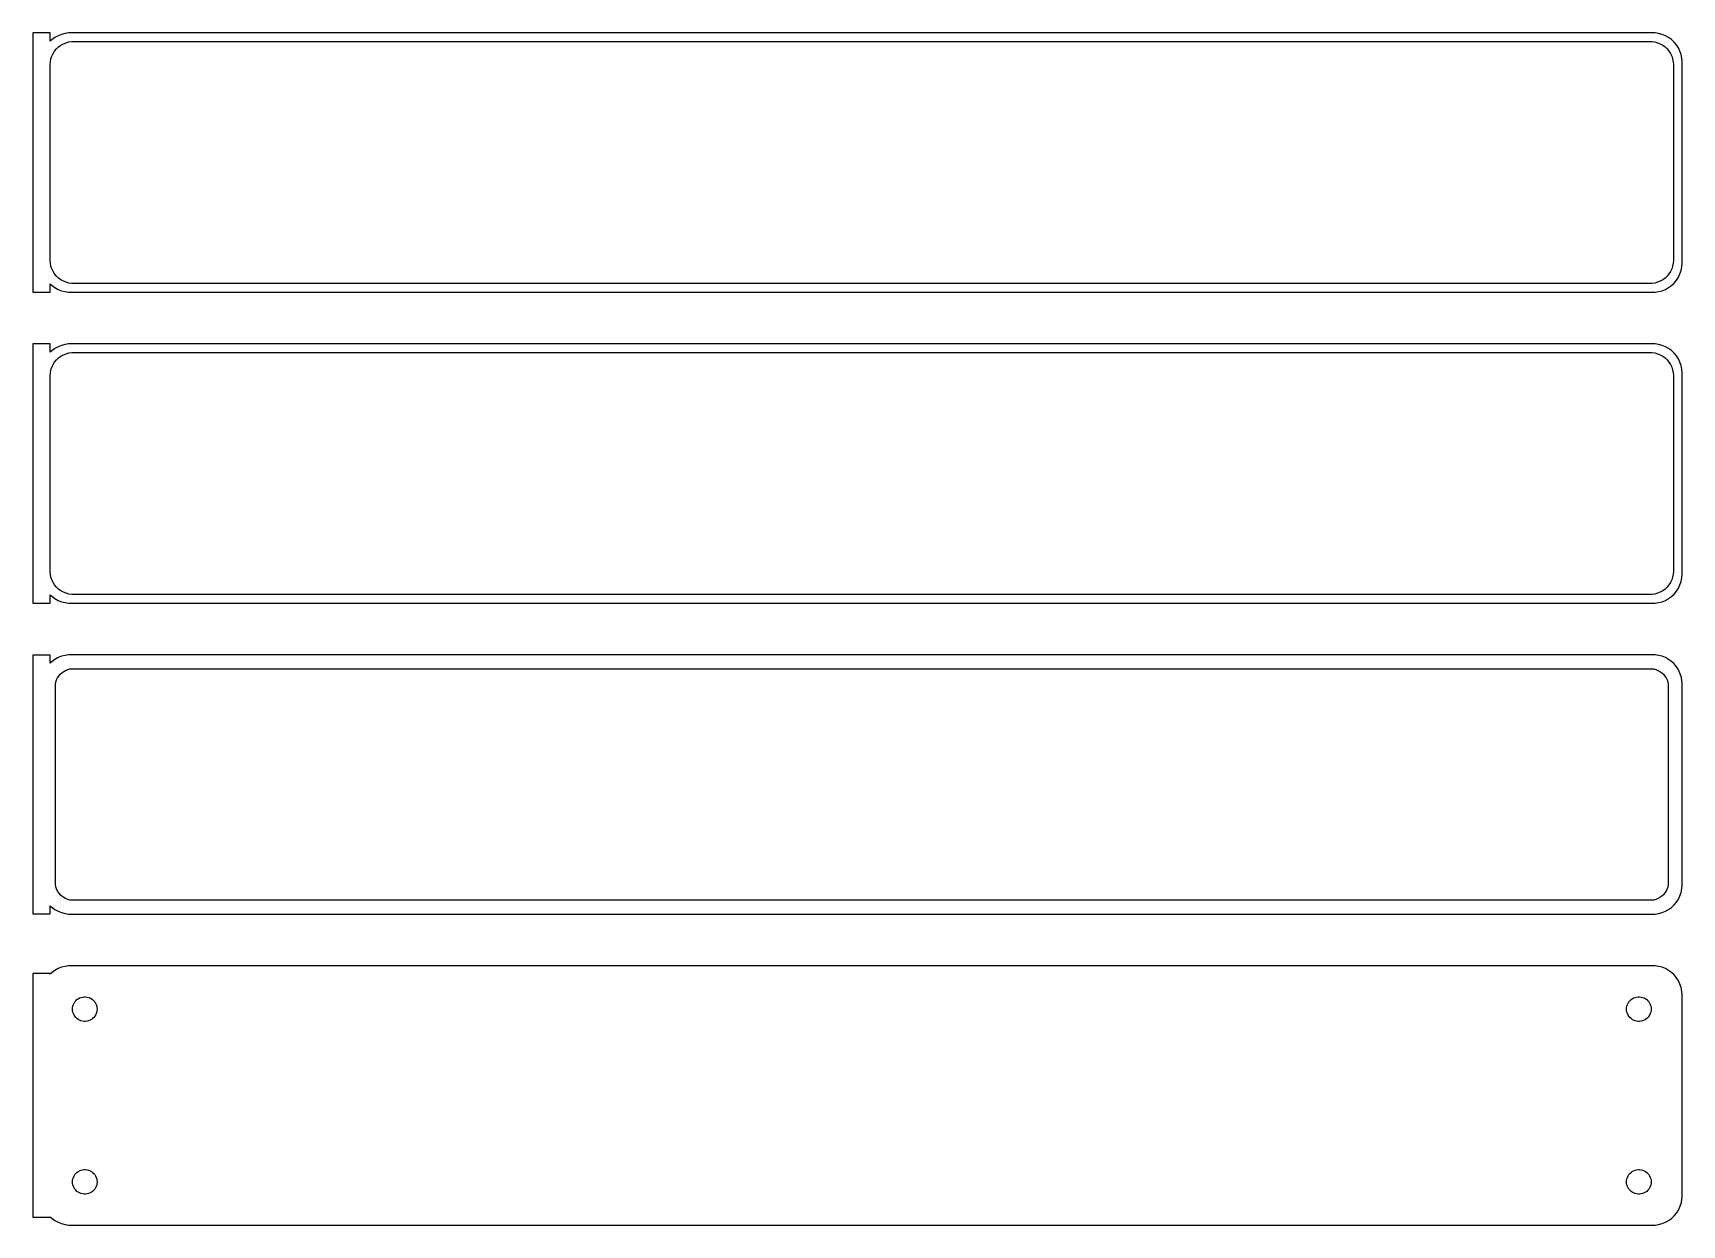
# Model space of a CAD drawing. Header units: metres. Extents: x -144 to 142, y 194 to 400.
import ezdxf

# ---------------------------------------------------------------- set-up
doc = ezdxf.new("R2010")
doc.units = ezdxf.units.M

msp = doc.modelspace()

# ---------------------------------------------------------------- linework, layer by layer
for p, q in [((-141, 400.49), (-144, 400.49)), ((-144, 400.49), (-144, 355.51)), ((-141, 399.059), (-141, 400.49)), ((-140.687, 399.353), (-141, 399.059)), ((-140.179, 399.722), (-140.687, 399.353)), ((-139.629, 400.024), (-140.179, 399.722)), ((-139.045, 400.255), (-139.629, 400.024)), ((-139.55, 398.082), (-139.143, 398.377)), ((-139.143, 398.377), (-138.703, 398.619)), ((-138.437, 400.411), (-139.045, 400.255)), ((-138.703, 398.619), (-138.236, 398.804)), ((-137.814, 400.49), (-138.437, 400.411)), ((-138.236, 398.804), (-137.75, 398.929)), ((137.814, 400.49), (-137.814, 400.49)), ((-137.75, 398.929), (-137.251, 398.992)), ((-137.251, 398.992), (137.251, 398.992)), ((137.251, 398.992), (137.75, 398.929)), ((137.75, 398.929), (138.236, 398.804)), ((138.437, 400.411), (137.814, 400.49)), ((138.236, 398.804), (138.703, 398.619)), ((139.045, 400.255), (138.437, 400.411)), ((138.703, 398.619), (139.143, 398.377)), ((139.629, 400.024), (139.045, 400.255)), ((139.143, 398.377), (139.55, 398.082)), ((140.179, 399.722), (139.629, 400.024)), ((140.687, 399.353), (140.179, 399.722)), ((141.145, 398.923), (140.687, 399.353)), ((141.545, 398.439), (141.145, 398.923)), ((141.882, 397.909), (141.545, 398.439)), ((-141, 395), (-140.968, 395.501)), ((-140.968, 395.501), (-140.874, 395.995)), ((-140.874, 395.995), (-140.719, 396.472)), ((-140.719, 396.472), (-140.505, 396.927)), ((-140.505, 396.927), (-140.236, 397.351)), ((-140.236, 397.351), (-139.916, 397.738)), ((-139.916, 397.738), (-139.55, 398.082)), ((139.55, 398.082), (139.916, 397.738)), ((139.916, 397.738), (140.236, 397.351)), ((140.236, 397.351), (140.505, 396.927)), ((140.505, 396.927), (140.719, 396.472)), ((140.719, 396.472), (140.874, 395.995)), ((140.874, 395.995), (140.968, 395.501)), ((140.968, 395.501), (141, 395)), ((142.149, 397.341), (141.882, 397.909)), ((142.343, 396.743), (142.149, 397.341)), ((142.461, 396.127), (142.343, 396.743)), ((142.5, 395.5), (142.461, 396.127)), ((142.5, 360.5), (142.5, 395.5)), ((-141, 361), (-141, 395)), ((141, 395), (141, 361)), ((-140.968, 360.499), (-141, 361)), ((141, 361), (140.968, 360.499)), ((-140.874, 360.005), (-140.968, 360.499)), ((-140.719, 359.528), (-140.874, 360.005)), ((-140.505, 359.073), (-140.719, 359.528)), ((-140.236, 358.649), (-140.505, 359.073)), ((-139.916, 358.262), (-140.236, 358.649)), ((-139.55, 357.918), (-139.916, 358.262)), ((139.916, 358.262), (139.55, 357.918)), ((140.236, 358.649), (139.916, 358.262)), ((140.505, 359.073), (140.236, 358.649)), ((140.719, 359.528), (140.505, 359.073)), ((140.874, 360.005), (140.719, 359.528)), ((140.968, 360.499), (140.874, 360.005)), ((141.882, 358.091), (142.149, 358.659)), ((142.149, 358.659), (142.343, 359.257)), ((142.343, 359.257), (142.461, 359.873)), ((142.461, 359.873), (142.5, 360.5)), ((-144, 355.51), (-141, 355.51)), ((-141, 356.941), (-140.687, 356.647)), ((-141, 355.51), (-141, 356.941)), ((-140.687, 356.647), (-140.179, 356.278)), ((-140.179, 356.278), (-139.629, 355.976)), ((-139.629, 355.976), (-139.045, 355.745)), ((-139.143, 357.623), (-139.55, 357.918)), ((-138.703, 357.381), (-139.143, 357.623)), ((-139.045, 355.745), (-138.437, 355.589)), ((-138.236, 357.196), (-138.703, 357.381)), ((-138.437, 355.589), (-137.814, 355.51)), ((-137.75, 357.071), (-138.236, 357.196)), ((-137.814, 355.51), (137.814, 355.51)), ((-137.251, 357.008), (-137.75, 357.071)), ((137.251, 357.008), (-137.251, 357.008)), ((137.75, 357.071), (137.251, 357.008)), ((138.236, 357.196), (137.75, 357.071)), ((137.814, 355.51), (138.437, 355.589)), ((138.703, 357.381), (138.236, 357.196)), ((138.437, 355.589), (139.045, 355.745)), ((139.143, 357.623), (138.703, 357.381)), ((139.045, 355.745), (139.629, 355.976)), ((139.55, 357.918), (139.143, 357.623)), ((139.629, 355.976), (140.179, 356.278)), ((140.179, 356.278), (140.687, 356.647)), ((140.687, 356.647), (141.145, 357.077)), ((141.145, 357.077), (141.545, 357.561)), ((141.545, 357.561), (141.882, 358.091)), ((-141, 346.49), (-144, 346.49)), ((-144, 346.49), (-144, 301.51)), ((-141, 345.059), (-141, 346.49)), ((-140.687, 345.353), (-141, 345.059)), ((-140.179, 345.722), (-140.687, 345.353)), ((-139.629, 346.024), (-140.179, 345.722)), ((-139.916, 343.738), (-139.55, 344.082)), ((-139.045, 346.255), (-139.629, 346.024)), ((-139.55, 344.082), (-139.143, 344.377)), ((-139.143, 344.377), (-138.703, 344.619)), ((-138.437, 346.411), (-139.045, 346.255)), ((-138.703, 344.619), (-138.236, 344.804)), ((-137.814, 346.49), (-138.437, 346.411)), ((-138.236, 344.804), (-137.75, 344.929)), ((137.814, 346.49), (-137.814, 346.49)), ((-137.75, 344.929), (-137.251, 344.992)), ((-137.251, 344.992), (137.251, 344.992)), ((137.251, 344.992), (137.75, 344.929)), ((137.75, 344.929), (138.236, 344.804)), ((138.437, 346.411), (137.814, 346.49)), ((138.236, 344.804), (138.703, 344.619)), ((139.045, 346.255), (138.437, 346.411)), ((138.703, 344.619), (139.143, 344.377)), ((139.629, 346.024), (139.045, 346.255)), ((139.143, 344.377), (139.55, 344.082)), ((139.55, 344.082), (139.916, 343.738)), ((140.179, 345.722), (139.629, 346.024)), ((140.687, 345.353), (140.179, 345.722)), ((141.145, 344.923), (140.687, 345.353)), ((141.545, 344.439), (141.145, 344.923)), ((141.882, 343.909), (141.545, 344.439)), ((142.149, 343.341), (141.882, 343.909)), ((-141, 341), (-140.968, 341.501)), ((-141, 307), (-141, 341)), ((-140.968, 341.501), (-140.874, 341.995)), ((-140.874, 341.995), (-140.719, 342.472)), ((-140.719, 342.472), (-140.505, 342.927)), ((-140.505, 342.927), (-140.236, 343.351)), ((-140.236, 343.351), (-139.916, 343.738)), ((139.916, 343.738), (140.236, 343.351)), ((140.236, 343.351), (140.505, 342.927)), ((140.505, 342.927), (140.719, 342.472)), ((140.719, 342.472), (140.874, 341.995)), ((140.874, 341.995), (140.968, 341.501)), ((140.968, 341.501), (141, 341)), ((141, 341), (141, 307)), ((142.343, 342.743), (142.149, 343.341)), ((142.461, 342.127), (142.343, 342.743)), ((142.5, 341.5), (142.461, 342.127)), ((142.5, 306.5), (142.5, 341.5)), ((-140.968, 306.499), (-141, 307)), ((141, 307), (140.968, 306.499)), ((-140.874, 306.005), (-140.968, 306.499)), ((-140.719, 305.528), (-140.874, 306.005)), ((-140.505, 305.073), (-140.719, 305.528)), ((-140.236, 304.649), (-140.505, 305.073)), ((-139.916, 304.262), (-140.236, 304.649)), ((-139.55, 303.918), (-139.916, 304.262)), ((-139.143, 303.623), (-139.55, 303.918)), ((139.55, 303.918), (139.143, 303.623)), ((139.916, 304.262), (139.55, 303.918)), ((140.236, 304.649), (139.916, 304.262)), ((140.505, 305.073), (140.236, 304.649)), ((140.719, 305.528), (140.505, 305.073)), ((140.874, 306.005), (140.719, 305.528)), ((140.968, 306.499), (140.874, 306.005)), ((141.545, 303.561), (141.882, 304.091)), ((141.882, 304.091), (142.149, 304.659)), ((142.149, 304.659), (142.343, 305.257)), ((142.343, 305.257), (142.461, 305.873)), ((142.461, 305.873), (142.5, 306.5)), ((-144, 301.51), (-141, 301.51)), ((-141, 302.941), (-140.687, 302.647)), ((-141, 301.51), (-141, 302.941)), ((-140.687, 302.647), (-140.179, 302.278)), ((-140.179, 302.278), (-139.629, 301.976)), ((-139.629, 301.976), (-139.045, 301.745)), ((-138.703, 303.381), (-139.143, 303.623)), ((-139.045, 301.745), (-138.437, 301.589)), ((-138.236, 303.196), (-138.703, 303.381)), ((-138.437, 301.589), (-137.814, 301.51)), ((-137.75, 303.071), (-138.236, 303.196)), ((-137.814, 301.51), (137.814, 301.51)), ((-137.251, 303.008), (-137.75, 303.071)), ((137.251, 303.008), (-137.251, 303.008)), ((137.75, 303.071), (137.251, 303.008)), ((138.236, 303.196), (137.75, 303.071)), ((137.814, 301.51), (138.437, 301.589)), ((138.703, 303.381), (138.236, 303.196)), ((138.437, 301.589), (139.045, 301.745)), ((139.143, 303.623), (138.703, 303.381)), ((139.045, 301.745), (139.629, 301.976)), ((139.629, 301.976), (140.179, 302.278)), ((140.179, 302.278), (140.687, 302.647)), ((140.687, 302.647), (141.145, 303.077)), ((141.145, 303.077), (141.545, 303.561)), ((-141, 292.479), (-144, 292.479)), ((-144, 292.479), (-144, 247.521)), ((-141, 291.059), (-141, 292.479)), ((-139.045, 292.255), (-139.629, 292.024)), ((-138.437, 292.411), (-139.045, 292.255)), ((-137.814, 292.49), (-138.437, 292.411)), ((137.814, 292.49), (-137.814, 292.49)), ((138.437, 292.411), (137.814, 292.49)), ((139.045, 292.255), (138.437, 292.411)), ((139.629, 292.024), (139.045, 292.255)), ((-140.687, 291.353), (-141, 291.059)), ((-140.179, 291.722), (-140.687, 291.353)), ((-139.629, 292.024), (-140.179, 291.722)), ((-139.269, 289.131), (-138.984, 289.399)), ((-138.984, 289.399), (-138.668, 289.628)), ((-138.668, 289.628), (-138.325, 289.817)), ((-138.325, 289.817), (-137.962, 289.961)), ((-137.962, 289.961), (-137.583, 290.058)), ((-137.583, 290.058), (-137.195, 290.107)), ((-137.195, 290.107), (137.195, 290.107)), ((137.195, 290.107), (137.583, 290.058)), ((137.583, 290.058), (137.962, 289.961)), ((137.962, 289.961), (138.325, 289.817)), ((138.325, 289.817), (138.668, 289.628)), ((138.668, 289.628), (138.984, 289.399)), ((138.984, 289.399), (139.269, 289.131)), ((140.179, 291.722), (139.629, 292.024)), ((140.687, 291.353), (140.179, 291.722)), ((141.145, 290.923), (140.687, 291.353)), ((141.545, 290.439), (141.145, 290.923)), ((141.882, 289.909), (141.545, 290.439)), ((142.149, 289.341), (141.882, 289.909)), ((-140.113, 287), (-140.088, 287.39)), ((-140.113, 253), (-140.113, 287)), ((-140.088, 287.39), (-140.015, 287.774)), ((-140.015, 287.774), (-139.894, 288.146)), ((-139.894, 288.146), (-139.728, 288.5)), ((-139.728, 288.5), (-139.518, 288.83)), ((-139.518, 288.83), (-139.269, 289.131)), ((139.269, 289.131), (139.518, 288.83)), ((139.518, 288.83), (139.728, 288.5)), ((139.728, 288.5), (139.894, 288.146)), ((139.894, 288.146), (140.015, 287.774)), ((140.015, 287.774), (140.088, 287.39)), ((140.088, 287.39), (140.113, 287)), ((140.113, 287), (140.113, 253)), ((142.343, 288.743), (142.149, 289.341)), ((142.461, 288.127), (142.343, 288.743)), ((142.5, 287.5), (142.461, 288.127)), ((142.5, 252.5), (142.5, 287.5)), ((-140.088, 252.61), (-140.113, 253)), ((-140.015, 252.226), (-140.088, 252.61)), ((-139.894, 251.854), (-140.015, 252.226)), ((140.015, 252.226), (139.894, 251.854)), ((140.088, 252.61), (140.015, 252.226)), ((140.113, 253), (140.088, 252.61)), ((142.461, 251.873), (142.5, 252.5)), ((-139.728, 251.5), (-139.894, 251.854)), ((-139.518, 251.17), (-139.728, 251.5)), ((-139.269, 250.869), (-139.518, 251.17)), ((-138.984, 250.601), (-139.269, 250.869)), ((-138.668, 250.372), (-138.984, 250.601)), ((-138.325, 250.183), (-138.668, 250.372)), ((-137.962, 250.039), (-138.325, 250.183)), ((-137.583, 249.942), (-137.962, 250.039)), ((-137.195, 249.893), (-137.583, 249.942)), ((137.195, 249.893), (-137.195, 249.893)), ((137.583, 249.942), (137.195, 249.893)), ((137.962, 250.039), (137.583, 249.942)), ((138.325, 250.183), (137.962, 250.039)), ((138.668, 250.372), (138.325, 250.183)), ((138.984, 250.601), (138.668, 250.372)), ((139.269, 250.869), (138.984, 250.601)), ((139.518, 251.17), (139.269, 250.869)), ((139.728, 251.5), (139.518, 251.17)), ((139.894, 251.854), (139.728, 251.5)), ((141.145, 249.077), (141.545, 249.561)), ((141.545, 249.561), (141.882, 250.091)), ((141.882, 250.091), (142.149, 250.659)), ((142.149, 250.659), (142.343, 251.257)), ((142.343, 251.257), (142.461, 251.873)), ((-144, 247.521), (-141, 247.521)), ((-141, 247.521), (-141, 248.941)), ((-141, 248.941), (-140.687, 248.647)), ((-140.687, 248.647), (-140.179, 248.278)), ((-140.179, 248.278), (-139.629, 247.976)), ((-139.629, 247.976), (-139.045, 247.745)), ((-139.045, 247.745), (-138.437, 247.589)), ((-138.437, 247.589), (-137.814, 247.51)), ((-137.814, 247.51), (137.814, 247.51)), ((137.814, 247.51), (138.437, 247.589)), ((138.437, 247.589), (139.045, 247.745)), ((139.045, 247.745), (139.629, 247.976)), ((139.629, 247.976), (140.179, 248.278)), ((140.179, 248.278), (140.687, 248.647)), ((140.687, 248.647), (141.145, 249.077)), ((-139.629, 238.024), (-140.179, 237.722)), ((-139.045, 238.255), (-139.629, 238.024)), ((-138.437, 238.411), (-139.045, 238.255)), ((-137.814, 238.49), (-138.437, 238.411)), ((137.814, 238.49), (-137.814, 238.49)), ((138.437, 238.411), (137.814, 238.49)), ((139.045, 238.255), (138.437, 238.411)), ((139.629, 238.024), (139.045, 238.255)), ((140.179, 237.722), (139.629, 238.024)), ((-141, 237.153), (-144, 237.153)), ((-144, 237.153), (-144, 194.847)), ((-140.687, 237.353), (-141, 237.059)), ((-141, 237.059), (-141, 237.153)), ((-140.179, 237.722), (-140.687, 237.353)), ((140.687, 237.353), (140.179, 237.722)), ((141.145, 236.923), (140.687, 237.353)), ((141.545, 236.439), (141.145, 236.923)), ((141.882, 235.909), (141.545, 236.439)), ((142.149, 235.341), (141.882, 235.909)), ((142.343, 234.743), (142.149, 235.341)), ((-136.871, 232.029), (-136.727, 232.255)), ((-136.727, 232.255), (-136.557, 232.462)), ((-136.557, 232.462), (-136.361, 232.645)), ((-136.361, 232.645), (-136.144, 232.803)), ((-136.144, 232.803), (-135.909, 232.932)), ((-135.909, 232.932), (-135.66, 233.031)), ((-135.66, 233.031), (-135.4, 233.097)), ((-135.4, 233.097), (-135.134, 233.131)), ((-135.134, 233.131), (-134.866, 233.131)), ((-134.866, 233.131), (-134.6, 233.097)), ((-134.6, 233.097), (-134.34, 233.031)), ((-134.34, 233.031), (-134.091, 232.932)), ((-134.091, 232.932), (-133.856, 232.803)), ((-133.856, 232.803), (-133.639, 232.645)), ((-133.639, 232.645), (-133.443, 232.462)), ((-133.443, 232.462), (-133.273, 232.255)), ((-133.273, 232.255), (-133.129, 232.029)), ((133.129, 232.029), (133.273, 232.255)), ((133.273, 232.255), (133.443, 232.462)), ((133.443, 232.462), (133.639, 232.645)), ((133.639, 232.645), (133.856, 232.803)), ((133.856, 232.803), (134.091, 232.932)), ((134.091, 232.932), (134.34, 233.031)), ((134.34, 233.031), (134.6, 233.097)), ((134.6, 233.097), (134.866, 233.131)), ((134.866, 233.131), (135.134, 233.131)), ((135.134, 233.131), (135.4, 233.097)), ((135.4, 233.097), (135.66, 233.031)), ((135.66, 233.031), (135.909, 232.932)), ((135.909, 232.932), (136.144, 232.803)), ((136.144, 232.803), (136.361, 232.645)), ((136.361, 232.645), (136.557, 232.462)), ((136.557, 232.462), (136.727, 232.255)), ((136.727, 232.255), (136.871, 232.029)), ((142.461, 234.127), (142.343, 234.743)), ((142.5, 233.5), (142.461, 234.127)), ((142.5, 198.5), (142.5, 233.5)), ((-137.135, 231), (-137.118, 231.268)), ((-137.118, 230.732), (-137.135, 231)), ((-137.118, 231.268), (-137.068, 231.531)), ((-137.068, 230.469), (-137.118, 230.732)), ((-137.068, 231.531), (-136.985, 231.786)), ((-136.985, 230.214), (-137.068, 230.469)), ((-136.985, 231.786), (-136.871, 232.029)), ((-136.871, 229.971), (-136.985, 230.214)), ((-136.727, 229.745), (-136.871, 229.971)), ((-136.557, 229.538), (-136.727, 229.745)), ((-136.361, 229.355), (-136.557, 229.538)), ((-136.144, 229.197), (-136.361, 229.355)), ((-133.639, 229.355), (-133.856, 229.197)), ((-133.443, 229.538), (-133.639, 229.355)), ((-133.273, 229.745), (-133.443, 229.538)), ((-133.129, 229.971), (-133.273, 229.745)), ((-133.129, 232.029), (-133.015, 231.786)), ((-133.015, 230.214), (-133.129, 229.971)), ((-133.015, 231.786), (-132.932, 231.531)), ((-132.932, 230.469), (-133.015, 230.214)), ((-132.932, 231.531), (-132.882, 231.268)), ((-132.882, 230.732), (-132.932, 230.469)), ((-132.882, 231.268), (-132.865, 231)), ((-132.865, 231), (-132.882, 230.732)), ((132.865, 231), (132.882, 231.268)), ((132.882, 230.732), (132.865, 231)), ((132.882, 231.268), (132.932, 231.531)), ((132.932, 230.469), (132.882, 230.732)), ((132.932, 231.531), (133.015, 231.786)), ((133.015, 230.214), (132.932, 230.469)), ((133.015, 231.786), (133.129, 232.029)), ((133.129, 229.971), (133.015, 230.214)), ((133.273, 229.745), (133.129, 229.971)), ((133.443, 229.538), (133.273, 229.745)), ((133.639, 229.355), (133.443, 229.538)), ((133.856, 229.197), (133.639, 229.355)), ((136.361, 229.355), (136.144, 229.197)), ((136.557, 229.538), (136.361, 229.355)), ((136.727, 229.745), (136.557, 229.538)), ((136.871, 229.971), (136.727, 229.745)), ((136.871, 232.029), (136.985, 231.786)), ((136.985, 230.214), (136.871, 229.971)), ((136.985, 231.786), (137.068, 231.531)), ((137.068, 230.469), (136.985, 230.214)), ((137.068, 231.531), (137.118, 231.268)), ((137.118, 230.732), (137.068, 230.469)), ((137.118, 231.268), (137.135, 231)), ((137.135, 231), (137.118, 230.732)), ((-135.909, 229.068), (-136.144, 229.197)), ((-135.66, 228.969), (-135.909, 229.068)), ((-135.4, 228.903), (-135.66, 228.969)), ((-135.134, 228.869), (-135.4, 228.903)), ((-134.866, 228.869), (-135.134, 228.869)), ((-134.6, 228.903), (-134.866, 228.869)), ((-134.34, 228.969), (-134.6, 228.903)), ((-134.091, 229.068), (-134.34, 228.969)), ((-133.856, 229.197), (-134.091, 229.068)), ((134.091, 229.068), (133.856, 229.197)), ((134.34, 228.969), (134.091, 229.068)), ((134.6, 228.903), (134.34, 228.969)), ((134.866, 228.869), (134.6, 228.903)), ((135.134, 228.869), (134.866, 228.869)), ((135.4, 228.903), (135.134, 228.869)), ((135.66, 228.969), (135.4, 228.903)), ((135.909, 229.068), (135.66, 228.969)), ((136.144, 229.197), (135.909, 229.068)), ((-137.135, 201), (-137.118, 201.268)), ((-137.118, 200.732), (-137.135, 201)), ((-137.118, 201.268), (-137.068, 201.531)), ((-137.068, 200.469), (-137.118, 200.732)), ((-137.068, 201.531), (-136.985, 201.786)), ((-136.985, 201.786), (-136.871, 202.029)), ((-136.871, 202.029), (-136.727, 202.255)), ((-136.727, 202.255), (-136.557, 202.462)), ((-136.557, 202.462), (-136.361, 202.645)), ((-136.361, 202.645), (-136.144, 202.803)), ((-136.144, 202.803), (-135.909, 202.932)), ((-135.909, 202.932), (-135.66, 203.031)), ((-135.66, 203.031), (-135.4, 203.097)), ((-135.4, 203.097), (-135.134, 203.131)), ((-135.134, 203.131), (-134.866, 203.131)), ((-134.866, 203.131), (-134.6, 203.097)), ((-134.6, 203.097), (-134.34, 203.031)), ((-134.34, 203.031), (-134.091, 202.932)), ((-134.091, 202.932), (-133.856, 202.803)), ((-133.856, 202.803), (-133.639, 202.645)), ((-133.639, 202.645), (-133.443, 202.462)), ((-133.443, 202.462), (-133.273, 202.255)), ((-133.273, 202.255), (-133.129, 202.029)), ((-133.129, 202.029), (-133.015, 201.786)), ((-133.015, 201.786), (-132.932, 201.531)), ((-132.932, 201.531), (-132.882, 201.268)), ((-132.882, 200.732), (-132.932, 200.469)), ((-132.882, 201.268), (-132.865, 201)), ((-132.865, 201), (-132.882, 200.732)), ((132.865, 201), (132.882, 201.268)), ((132.882, 200.732), (132.865, 201)), ((132.882, 201.268), (132.932, 201.531)), ((132.932, 200.469), (132.882, 200.732)), ((132.932, 201.531), (133.015, 201.786)), ((133.015, 201.786), (133.129, 202.029)), ((133.129, 202.029), (133.273, 202.255)), ((133.273, 202.255), (133.443, 202.462)), ((133.443, 202.462), (133.639, 202.645)), ((133.639, 202.645), (133.856, 202.803)), ((133.856, 202.803), (134.091, 202.932)), ((134.091, 202.932), (134.34, 203.031)), ((134.34, 203.031), (134.6, 203.097)), ((134.6, 203.097), (134.866, 203.131)), ((134.866, 203.131), (135.134, 203.131)), ((135.134, 203.131), (135.4, 203.097)), ((135.4, 203.097), (135.66, 203.031)), ((135.66, 203.031), (135.909, 202.932)), ((135.909, 202.932), (136.144, 202.803)), ((136.144, 202.803), (136.361, 202.645)), ((136.361, 202.645), (136.557, 202.462)), ((136.557, 202.462), (136.727, 202.255)), ((136.727, 202.255), (136.871, 202.029)), ((136.871, 202.029), (136.985, 201.786)), ((136.985, 201.786), (137.068, 201.531)), ((137.068, 201.531), (137.118, 201.268)), ((137.118, 200.732), (137.068, 200.469)), ((137.118, 201.268), (137.135, 201)), ((137.135, 201), (137.118, 200.732)), ((-136.985, 200.214), (-137.068, 200.469)), ((-136.871, 199.971), (-136.985, 200.214)), ((-136.727, 199.745), (-136.871, 199.971)), ((-136.557, 199.538), (-136.727, 199.745)), ((-136.361, 199.355), (-136.557, 199.538)), ((-136.144, 199.197), (-136.361, 199.355)), ((-135.909, 199.068), (-136.144, 199.197)), ((-135.66, 198.969), (-135.909, 199.068)), ((-135.4, 198.903), (-135.66, 198.969)), ((-135.134, 198.869), (-135.4, 198.903)), ((-134.866, 198.869), (-135.134, 198.869)), ((-134.6, 198.903), (-134.866, 198.869)), ((-134.34, 198.969), (-134.6, 198.903)), ((-134.091, 199.068), (-134.34, 198.969)), ((-133.856, 199.197), (-134.091, 199.068)), ((-133.639, 199.355), (-133.856, 199.197)), ((-133.443, 199.538), (-133.639, 199.355)), ((-133.273, 199.745), (-133.443, 199.538)), ((-133.129, 199.971), (-133.273, 199.745)), ((-133.015, 200.214), (-133.129, 199.971)), ((-132.932, 200.469), (-133.015, 200.214)), ((133.015, 200.214), (132.932, 200.469)), ((133.129, 199.971), (133.015, 200.214)), ((133.273, 199.745), (133.129, 199.971)), ((133.443, 199.538), (133.273, 199.745)), ((133.639, 199.355), (133.443, 199.538)), ((133.856, 199.197), (133.639, 199.355)), ((134.091, 199.068), (133.856, 199.197)), ((134.34, 198.969), (134.091, 199.068)), ((134.6, 198.903), (134.34, 198.969)), ((134.866, 198.869), (134.6, 198.903)), ((135.134, 198.869), (134.866, 198.869)), ((135.4, 198.903), (135.134, 198.869)), ((135.66, 198.969), (135.4, 198.903)), ((135.909, 199.068), (135.66, 198.969)), ((136.144, 199.197), (135.909, 199.068)), ((136.361, 199.355), (136.144, 199.197)), ((136.557, 199.538), (136.361, 199.355)), ((136.727, 199.745), (136.557, 199.538)), ((136.871, 199.971), (136.727, 199.745)), ((136.985, 200.214), (136.871, 199.971)), ((137.068, 200.469), (136.985, 200.214)), ((142.343, 197.257), (142.461, 197.873)), ((142.461, 197.873), (142.5, 198.5)), ((-144, 194.847), (-141, 194.847)), ((-141, 194.847), (-141, 194.941)), ((-141, 194.941), (-140.687, 194.647)), ((140.687, 194.647), (141.145, 195.077)), ((141.145, 195.077), (141.545, 195.561)), ((141.545, 195.561), (141.882, 196.091)), ((141.882, 196.091), (142.149, 196.659)), ((142.149, 196.659), (142.343, 197.257)), ((-140.687, 194.647), (-140.179, 194.278)), ((-140.179, 194.278), (-139.629, 193.976)), ((-139.629, 193.976), (-139.045, 193.745)), ((-139.045, 193.745), (-138.437, 193.589)), ((-138.437, 193.589), (-137.814, 193.51)), ((-137.814, 193.51), (137.814, 193.51)), ((137.814, 193.51), (138.437, 193.589)), ((138.437, 193.589), (139.045, 193.745)), ((139.045, 193.745), (139.629, 193.976)), ((139.629, 193.976), (140.179, 194.278)), ((140.179, 194.278), (140.687, 194.647))]:
    msp.add_line(p, q)

doc.saveas('drawing.dxf')
